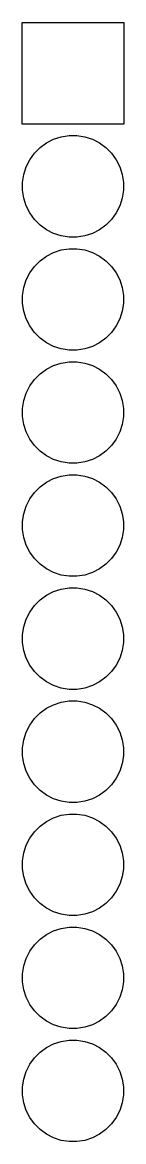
# Model space of a CAD drawing. Header units: inches. Extents: x 0.72 to 5.5, y -3.5 to -0.89.
# Drawn here: x 4.812 to 4.902, y -2.501 to -1.511 of the extents above; entities that cross this region are included whole.
import ezdxf

# ---------------------------------------------------------------- set-up
doc = ezdxf.new("R2010")
doc.units = ezdxf.units.IN
doc.header["$MEASUREMENT"] = 0
doc.layers.add('F.Cu', color=13, linetype='CONTINUOUS', true_color=0xc83434)

msp = doc.modelspace()

# ---------------------------------------------------------------- linework, layer by layer
at = {"layer": 'F.Cu', "linetype": 'CONTINUOUS'}
for p, q in [((4.81189, -1.6011), (4.81189, -1.5111)), ((4.81189, -1.5111), (4.90189, -1.5111)), ((4.90189, -1.5111), (4.90189, -1.6011)), ((4.90189, -1.6011), (4.81189, -1.6011)), ((4.83967, -1.61453), (4.84638, -1.61235)), ((4.84638, -1.61235), (4.85336, -1.61124)), ((4.85336, -1.61124), (4.86042, -1.61124)), ((4.86042, -1.61124), (4.86739, -1.61235)), ((4.86739, -1.61235), (4.87411, -1.61453)), ((4.82267, -1.62688), (4.82766, -1.62188)), ((4.82766, -1.62188), (4.83338, -1.61773)), ((4.83338, -1.61773), (4.83967, -1.61453)), ((4.87411, -1.61453), (4.8804, -1.61773)), ((4.8804, -1.61773), (4.88611, -1.62188)), ((4.88611, -1.62188), (4.89111, -1.62688)), ((4.81532, -1.63888), (4.81852, -1.63259)), ((4.81852, -1.63259), (4.82267, -1.62688)), ((4.89111, -1.62688), (4.89526, -1.63259)), ((4.89526, -1.63259), (4.89846, -1.63888)), ((4.81313, -1.6456), (4.81532, -1.63888)), ((4.89846, -1.63888), (4.90065, -1.6456)), ((4.81203, -1.65257), (4.81313, -1.6456)), ((4.81203, -1.65963), (4.81203, -1.65257)), ((4.90065, -1.6456), (4.90175, -1.65257)), ((4.90175, -1.65257), (4.90175, -1.65963)), ((4.81313, -1.66661), (4.81203, -1.65963)), ((4.90175, -1.65963), (4.90065, -1.66661)), ((4.81532, -1.67332), (4.81313, -1.66661)), ((4.90065, -1.66661), (4.89846, -1.67332)), ((4.81852, -1.67961), (4.81532, -1.67332)), ((4.82267, -1.68533), (4.81852, -1.67961)), ((4.89526, -1.67961), (4.89111, -1.68533)), ((4.89846, -1.67332), (4.89526, -1.67961)), ((4.82766, -1.69032), (4.82267, -1.68533)), ((4.83338, -1.69447), (4.82766, -1.69032)), ((4.88611, -1.69032), (4.8804, -1.69447)), ((4.89111, -1.68533), (4.88611, -1.69032)), ((4.83967, -1.69768), (4.83338, -1.69447)), ((4.84638, -1.69986), (4.83967, -1.69768)), ((4.85336, -1.70096), (4.84638, -1.69986)), ((4.86042, -1.70096), (4.85336, -1.70096)), ((4.86739, -1.69986), (4.86042, -1.70096)), ((4.87411, -1.69768), (4.86739, -1.69986)), ((4.8804, -1.69447), (4.87411, -1.69768)), ((4.83967, -1.71453), (4.84638, -1.71235)), ((4.84638, -1.71235), (4.85336, -1.71124)), ((4.85336, -1.71124), (4.86042, -1.71124)), ((4.86042, -1.71124), (4.86739, -1.71235)), ((4.86739, -1.71235), (4.87411, -1.71453)), ((4.82267, -1.72688), (4.82766, -1.72188)), ((4.82766, -1.72188), (4.83338, -1.71773)), ((4.83338, -1.71773), (4.83967, -1.71453)), ((4.87411, -1.71453), (4.8804, -1.71773)), ((4.8804, -1.71773), (4.88611, -1.72188)), ((4.88611, -1.72188), (4.89111, -1.72688)), ((4.81852, -1.73259), (4.82267, -1.72688)), ((4.89111, -1.72688), (4.89526, -1.73259)), ((4.81313, -1.7456), (4.81532, -1.73888)), ((4.81532, -1.73888), (4.81852, -1.73259)), ((4.89526, -1.73259), (4.89846, -1.73888)), ((4.89846, -1.73888), (4.90065, -1.7456)), ((4.81203, -1.75257), (4.81313, -1.7456)), ((4.90065, -1.7456), (4.90175, -1.75257)), ((4.81203, -1.75963), (4.81203, -1.75257)), ((4.81313, -1.76661), (4.81203, -1.75963)), ((4.90175, -1.75963), (4.90065, -1.76661)), ((4.90175, -1.75257), (4.90175, -1.75963)), ((4.81532, -1.77332), (4.81313, -1.76661)), ((4.90065, -1.76661), (4.89846, -1.77332)), ((4.81852, -1.77961), (4.81532, -1.77332)), ((4.82267, -1.78533), (4.81852, -1.77961)), ((4.89526, -1.77961), (4.89111, -1.78533)), ((4.89846, -1.77332), (4.89526, -1.77961)), ((4.82766, -1.79032), (4.82267, -1.78533)), ((4.83338, -1.79447), (4.82766, -1.79032)), ((4.88611, -1.79032), (4.8804, -1.79447)), ((4.89111, -1.78533), (4.88611, -1.79032)), ((4.83967, -1.79768), (4.83338, -1.79447)), ((4.84638, -1.79986), (4.83967, -1.79768)), ((4.85336, -1.80096), (4.84638, -1.79986)), ((4.86042, -1.80096), (4.85336, -1.80096)), ((4.86739, -1.79986), (4.86042, -1.80096)), ((4.87411, -1.79768), (4.86739, -1.79986)), ((4.8804, -1.79447), (4.87411, -1.79768)), ((4.84638, -1.81235), (4.85336, -1.81124)), ((4.85336, -1.81124), (4.86042, -1.81124)), ((4.86042, -1.81124), (4.86739, -1.81235)), ((4.82766, -1.82188), (4.83338, -1.81773)), ((4.83338, -1.81773), (4.83967, -1.81453)), ((4.83967, -1.81453), (4.84638, -1.81235)), ((4.86739, -1.81235), (4.87411, -1.81453)), ((4.87411, -1.81453), (4.8804, -1.81773)), ((4.8804, -1.81773), (4.88611, -1.82188)), ((4.81852, -1.83259), (4.82267, -1.82688)), ((4.82267, -1.82688), (4.82766, -1.82188)), ((4.88611, -1.82188), (4.89111, -1.82688)), ((4.89111, -1.82688), (4.89526, -1.83259)), ((4.81313, -1.8456), (4.81532, -1.83888)), ((4.81532, -1.83888), (4.81852, -1.83259)), ((4.89526, -1.83259), (4.89846, -1.83888)), ((4.89846, -1.83888), (4.90065, -1.8456)), ((4.81203, -1.85257), (4.81313, -1.8456)), ((4.90065, -1.8456), (4.90175, -1.85257)), ((4.81203, -1.85963), (4.81203, -1.85257)), ((4.81313, -1.86661), (4.81203, -1.85963)), ((4.90175, -1.85963), (4.90065, -1.86661)), ((4.90175, -1.85257), (4.90175, -1.85963)), ((4.81532, -1.87332), (4.81313, -1.86661)), ((4.90065, -1.86661), (4.89846, -1.87332)), ((4.81852, -1.87961), (4.81532, -1.87332)), ((4.82267, -1.88533), (4.81852, -1.87961)), ((4.89526, -1.87961), (4.89111, -1.88533)), ((4.89846, -1.87332), (4.89526, -1.87961)), ((4.82766, -1.89032), (4.82267, -1.88533)), ((4.83338, -1.89447), (4.82766, -1.89032)), ((4.88611, -1.89032), (4.8804, -1.89447)), ((4.89111, -1.88533), (4.88611, -1.89032)), ((4.83967, -1.89768), (4.83338, -1.89447)), ((4.84638, -1.89986), (4.83967, -1.89768)), ((4.85336, -1.90096), (4.84638, -1.89986)), ((4.86739, -1.89986), (4.86042, -1.90096)), ((4.87411, -1.89768), (4.86739, -1.89986)), ((4.8804, -1.89447), (4.87411, -1.89768)), ((4.86042, -1.90096), (4.85336, -1.90096)), ((4.82766, -1.92188), (4.83338, -1.91773)), ((4.83338, -1.91773), (4.83967, -1.91453)), ((4.83967, -1.91453), (4.84638, -1.91235)), ((4.84638, -1.91235), (4.85336, -1.91124)), ((4.85336, -1.91124), (4.86042, -1.91124)), ((4.86042, -1.91124), (4.86739, -1.91235)), ((4.86739, -1.91235), (4.87411, -1.91453)), ((4.87411, -1.91453), (4.8804, -1.91773)), ((4.8804, -1.91773), (4.88611, -1.92188)), ((4.81852, -1.93259), (4.82267, -1.92688)), ((4.82267, -1.92688), (4.82766, -1.92188)), ((4.88611, -1.92188), (4.89111, -1.92688)), ((4.89111, -1.92688), (4.89526, -1.93259)), ((4.81313, -1.9456), (4.81532, -1.93888)), ((4.81532, -1.93888), (4.81852, -1.93259)), ((4.89526, -1.93259), (4.89846, -1.93888)), ((4.89846, -1.93888), (4.90065, -1.9456)), ((4.81203, -1.95257), (4.81313, -1.9456)), ((4.90065, -1.9456), (4.90175, -1.95257)), ((4.81203, -1.95963), (4.81203, -1.95257)), ((4.81313, -1.96661), (4.81203, -1.95963)), ((4.90175, -1.95963), (4.90065, -1.96661)), ((4.90175, -1.95257), (4.90175, -1.95963)), ((4.81532, -1.97332), (4.81313, -1.96661)), ((4.90065, -1.96661), (4.89846, -1.97332)), ((4.81852, -1.97961), (4.81532, -1.97332)), ((4.82267, -1.98533), (4.81852, -1.97961)), ((4.89526, -1.97961), (4.89111, -1.98533)), ((4.89846, -1.97332), (4.89526, -1.97961)), ((4.82766, -1.99032), (4.82267, -1.98533)), ((4.89111, -1.98533), (4.88611, -1.99032)), ((4.83338, -1.99447), (4.82766, -1.99032)), ((4.83967, -1.99768), (4.83338, -1.99447)), ((4.84638, -1.99986), (4.83967, -1.99768)), ((4.87411, -1.99768), (4.86739, -1.99986)), ((4.8804, -1.99447), (4.87411, -1.99768)), ((4.88611, -1.99032), (4.8804, -1.99447)), ((4.85336, -2.00096), (4.84638, -1.99986)), ((4.86042, -2.00096), (4.85336, -2.00096)), ((4.86739, -1.99986), (4.86042, -2.00096)), ((4.82766, -2.02188), (4.83338, -2.01773)), ((4.83338, -2.01773), (4.83967, -2.01453)), ((4.83967, -2.01453), (4.84638, -2.01235)), ((4.84638, -2.01235), (4.85336, -2.01124)), ((4.85336, -2.01124), (4.86042, -2.01124)), ((4.86042, -2.01124), (4.86739, -2.01235)), ((4.86739, -2.01235), (4.87411, -2.01453)), ((4.87411, -2.01453), (4.8804, -2.01773)), ((4.8804, -2.01773), (4.88611, -2.02188)), ((4.81852, -2.03259), (4.82267, -2.02688)), ((4.82267, -2.02688), (4.82766, -2.02188)), ((4.88611, -2.02188), (4.89111, -2.02688)), ((4.89111, -2.02688), (4.89526, -2.03259)), ((4.81313, -2.0456), (4.81532, -2.03888)), ((4.81532, -2.03888), (4.81852, -2.03259)), ((4.89526, -2.03259), (4.89846, -2.03888)), ((4.89846, -2.03888), (4.90065, -2.0456)), ((4.81203, -2.05257), (4.81313, -2.0456)), ((4.90065, -2.0456), (4.90175, -2.05257)), ((4.81203, -2.05963), (4.81203, -2.05257)), ((4.90175, -2.05257), (4.90175, -2.05963)), ((4.81313, -2.06661), (4.81203, -2.05963)), ((4.81532, -2.07332), (4.81313, -2.06661)), ((4.90065, -2.06661), (4.89846, -2.07332)), ((4.90175, -2.05963), (4.90065, -2.06661)), ((4.81852, -2.07961), (4.81532, -2.07332)), ((4.89846, -2.07332), (4.89526, -2.07961)), ((4.82267, -2.08533), (4.81852, -2.07961)), ((4.82766, -2.09032), (4.82267, -2.08533)), ((4.89111, -2.08533), (4.88611, -2.09032)), ((4.89526, -2.07961), (4.89111, -2.08533)), ((4.83338, -2.09447), (4.82766, -2.09032)), ((4.83967, -2.09768), (4.83338, -2.09447)), ((4.84638, -2.09986), (4.83967, -2.09768)), ((4.87411, -2.09768), (4.86739, -2.09986)), ((4.8804, -2.09447), (4.87411, -2.09768)), ((4.88611, -2.09032), (4.8804, -2.09447)), ((4.85336, -2.10096), (4.84638, -2.09986)), ((4.86042, -2.10096), (4.85336, -2.10096)), ((4.86739, -2.09986), (4.86042, -2.10096)), ((4.82766, -2.12188), (4.83338, -2.11773)), ((4.83338, -2.11773), (4.83967, -2.11453)), ((4.83967, -2.11453), (4.84638, -2.11235)), ((4.84638, -2.11235), (4.85336, -2.11124)), ((4.85336, -2.11124), (4.86042, -2.11124)), ((4.86042, -2.11124), (4.86739, -2.11235)), ((4.86739, -2.11235), (4.87411, -2.11453)), ((4.87411, -2.11453), (4.8804, -2.11773)), ((4.8804, -2.11773), (4.88611, -2.12188)), ((4.81852, -2.13259), (4.82267, -2.12688)), ((4.82267, -2.12688), (4.82766, -2.12188)), ((4.88611, -2.12188), (4.89111, -2.12688)), ((4.89111, -2.12688), (4.89526, -2.13259)), ((4.81532, -2.13888), (4.81852, -2.13259)), ((4.89526, -2.13259), (4.89846, -2.13888)), ((4.81203, -2.15257), (4.81313, -2.1456)), ((4.81313, -2.1456), (4.81532, -2.13888)), ((4.89846, -2.13888), (4.90065, -2.1456)), ((4.90065, -2.1456), (4.90175, -2.15257)), ((4.81203, -2.15963), (4.81203, -2.15257)), ((4.90175, -2.15257), (4.90175, -2.15963)), ((4.81313, -2.16661), (4.81203, -2.15963)), ((4.81532, -2.17332), (4.81313, -2.16661)), ((4.90065, -2.16661), (4.89846, -2.17332)), ((4.90175, -2.15963), (4.90065, -2.16661)), ((4.81852, -2.17961), (4.81532, -2.17332)), ((4.89846, -2.17332), (4.89526, -2.17961)), ((4.82267, -2.18533), (4.81852, -2.17961)), ((4.82766, -2.19032), (4.82267, -2.18533)), ((4.89111, -2.18533), (4.88611, -2.19032)), ((4.89526, -2.17961), (4.89111, -2.18533)), ((4.83338, -2.19447), (4.82766, -2.19032)), ((4.83967, -2.19768), (4.83338, -2.19447)), ((4.8804, -2.19447), (4.87411, -2.19768)), ((4.88611, -2.19032), (4.8804, -2.19447)), ((4.84638, -2.19986), (4.83967, -2.19768)), ((4.85336, -2.20096), (4.84638, -2.19986)), ((4.86042, -2.20096), (4.85336, -2.20096)), ((4.86739, -2.19986), (4.86042, -2.20096)), ((4.87411, -2.19768), (4.86739, -2.19986)), ((4.83338, -2.21773), (4.83967, -2.21453)), ((4.83967, -2.21453), (4.84638, -2.21235)), ((4.84638, -2.21235), (4.85336, -2.21124)), ((4.85336, -2.21124), (4.86042, -2.21124)), ((4.86042, -2.21124), (4.86739, -2.21235)), ((4.86739, -2.21235), (4.87411, -2.21453)), ((4.87411, -2.21453), (4.8804, -2.21773)), ((4.81852, -2.23259), (4.82267, -2.22688)), ((4.82267, -2.22688), (4.82766, -2.22188)), ((4.82766, -2.22188), (4.83338, -2.21773)), ((4.8804, -2.21773), (4.88611, -2.22188)), ((4.88611, -2.22188), (4.89111, -2.22688)), ((4.89111, -2.22688), (4.89526, -2.23259)), ((4.81532, -2.23888), (4.81852, -2.23259)), ((4.89526, -2.23259), (4.89846, -2.23888)), ((4.81203, -2.25257), (4.81313, -2.2456)), ((4.81313, -2.2456), (4.81532, -2.23888)), ((4.89846, -2.23888), (4.90065, -2.2456)), ((4.90065, -2.2456), (4.90175, -2.25257)), ((4.81203, -2.25963), (4.81203, -2.25257)), ((4.90175, -2.25257), (4.90175, -2.25963)), ((4.81313, -2.26661), (4.81203, -2.25963)), ((4.81532, -2.27332), (4.81313, -2.26661)), ((4.90065, -2.26661), (4.89846, -2.27332)), ((4.90175, -2.25963), (4.90065, -2.26661)), ((4.81852, -2.27961), (4.81532, -2.27332)), ((4.89846, -2.27332), (4.89526, -2.27961)), ((4.82267, -2.28533), (4.81852, -2.27961)), ((4.82766, -2.29032), (4.82267, -2.28533)), ((4.89111, -2.28533), (4.88611, -2.29032)), ((4.89526, -2.27961), (4.89111, -2.28533)), ((4.83338, -2.29447), (4.82766, -2.29032)), ((4.83967, -2.29768), (4.83338, -2.29447)), ((4.8804, -2.29447), (4.87411, -2.29768)), ((4.88611, -2.29032), (4.8804, -2.29447)), ((4.84638, -2.29986), (4.83967, -2.29768)), ((4.85336, -2.30096), (4.84638, -2.29986)), ((4.86042, -2.30096), (4.85336, -2.30096)), ((4.86739, -2.29986), (4.86042, -2.30096)), ((4.87411, -2.29768), (4.86739, -2.29986)), ((4.83338, -2.31773), (4.83967, -2.31453)), ((4.83967, -2.31453), (4.84638, -2.31235)), ((4.84638, -2.31235), (4.85336, -2.31124)), ((4.85336, -2.31124), (4.86042, -2.31124)), ((4.86042, -2.31124), (4.86739, -2.31235)), ((4.86739, -2.31235), (4.87411, -2.31453)), ((4.87411, -2.31453), (4.8804, -2.31773)), ((4.82267, -2.32688), (4.82766, -2.32188)), ((4.82766, -2.32188), (4.83338, -2.31773)), ((4.8804, -2.31773), (4.88611, -2.32188)), ((4.88611, -2.32188), (4.89111, -2.32688)), ((4.81532, -2.33888), (4.81852, -2.33259)), ((4.81852, -2.33259), (4.82267, -2.32688)), ((4.89111, -2.32688), (4.89526, -2.33259)), ((4.89526, -2.33259), (4.89846, -2.33888)), ((4.81203, -2.35257), (4.81313, -2.3456)), ((4.81313, -2.3456), (4.81532, -2.33888)), ((4.89846, -2.33888), (4.90065, -2.3456)), ((4.90065, -2.3456), (4.90175, -2.35257)), ((4.81203, -2.35963), (4.81203, -2.35257)), ((4.90175, -2.35257), (4.90175, -2.35963)), ((4.81313, -2.36661), (4.81203, -2.35963)), ((4.90175, -2.35963), (4.90065, -2.36661)), ((4.81532, -2.37332), (4.81313, -2.36661)), ((4.81852, -2.37961), (4.81532, -2.37332)), ((4.89846, -2.37332), (4.89526, -2.37961)), ((4.90065, -2.36661), (4.89846, -2.37332)), ((4.82267, -2.38533), (4.81852, -2.37961)), ((4.82766, -2.39032), (4.82267, -2.38533)), ((4.89111, -2.38533), (4.88611, -2.39032)), ((4.89526, -2.37961), (4.89111, -2.38533)), ((4.83338, -2.39447), (4.82766, -2.39032)), ((4.83967, -2.39768), (4.83338, -2.39447)), ((4.8804, -2.39447), (4.87411, -2.39768)), ((4.88611, -2.39032), (4.8804, -2.39447)), ((4.84638, -2.39986), (4.83967, -2.39768)), ((4.85336, -2.40096), (4.84638, -2.39986)), ((4.86042, -2.40096), (4.85336, -2.40096)), ((4.86739, -2.39986), (4.86042, -2.40096)), ((4.87411, -2.39768), (4.86739, -2.39986)), ((4.83338, -2.41773), (4.83967, -2.41453)), ((4.83967, -2.41453), (4.84638, -2.41235)), ((4.84638, -2.41235), (4.85336, -2.41124)), ((4.85336, -2.41124), (4.86042, -2.41124)), ((4.86042, -2.41124), (4.86739, -2.41235)), ((4.86739, -2.41235), (4.87411, -2.41453)), ((4.87411, -2.41453), (4.8804, -2.41773)), ((4.82267, -2.42688), (4.82766, -2.42188)), ((4.82766, -2.42188), (4.83338, -2.41773)), ((4.8804, -2.41773), (4.88611, -2.42188)), ((4.88611, -2.42188), (4.89111, -2.42688)), ((4.81532, -2.43888), (4.81852, -2.43259)), ((4.81852, -2.43259), (4.82267, -2.42688)), ((4.89111, -2.42688), (4.89526, -2.43259)), ((4.89526, -2.43259), (4.89846, -2.43888)), ((4.81313, -2.4456), (4.81532, -2.43888)), ((4.89846, -2.43888), (4.90065, -2.4456)), ((4.81203, -2.45257), (4.81313, -2.4456)), ((4.81203, -2.45963), (4.81203, -2.45257)), ((4.90065, -2.4456), (4.90175, -2.45257)), ((4.90175, -2.45257), (4.90175, -2.45963)), ((4.81313, -2.46661), (4.81203, -2.45963)), ((4.90175, -2.45963), (4.90065, -2.46661)), ((4.81532, -2.47332), (4.81313, -2.46661)), ((4.81852, -2.47961), (4.81532, -2.47332)), ((4.89846, -2.47332), (4.89526, -2.47961)), ((4.90065, -2.46661), (4.89846, -2.47332)), ((4.82267, -2.48533), (4.81852, -2.47961)), ((4.89526, -2.47961), (4.89111, -2.48533)), ((4.82766, -2.49032), (4.82267, -2.48533)), ((4.83338, -2.49447), (4.82766, -2.49032)), ((4.88611, -2.49032), (4.8804, -2.49447)), ((4.89111, -2.48533), (4.88611, -2.49032)), ((4.83967, -2.49768), (4.83338, -2.49447)), ((4.84638, -2.49986), (4.83967, -2.49768)), ((4.85336, -2.50096), (4.84638, -2.49986)), ((4.86042, -2.50096), (4.85336, -2.50096)), ((4.86739, -2.49986), (4.86042, -2.50096)), ((4.87411, -2.49768), (4.86739, -2.49986)), ((4.8804, -2.49447), (4.87411, -2.49768))]:
    msp.add_line(p, q, dxfattribs=at)

doc.saveas('drawing.dxf')
